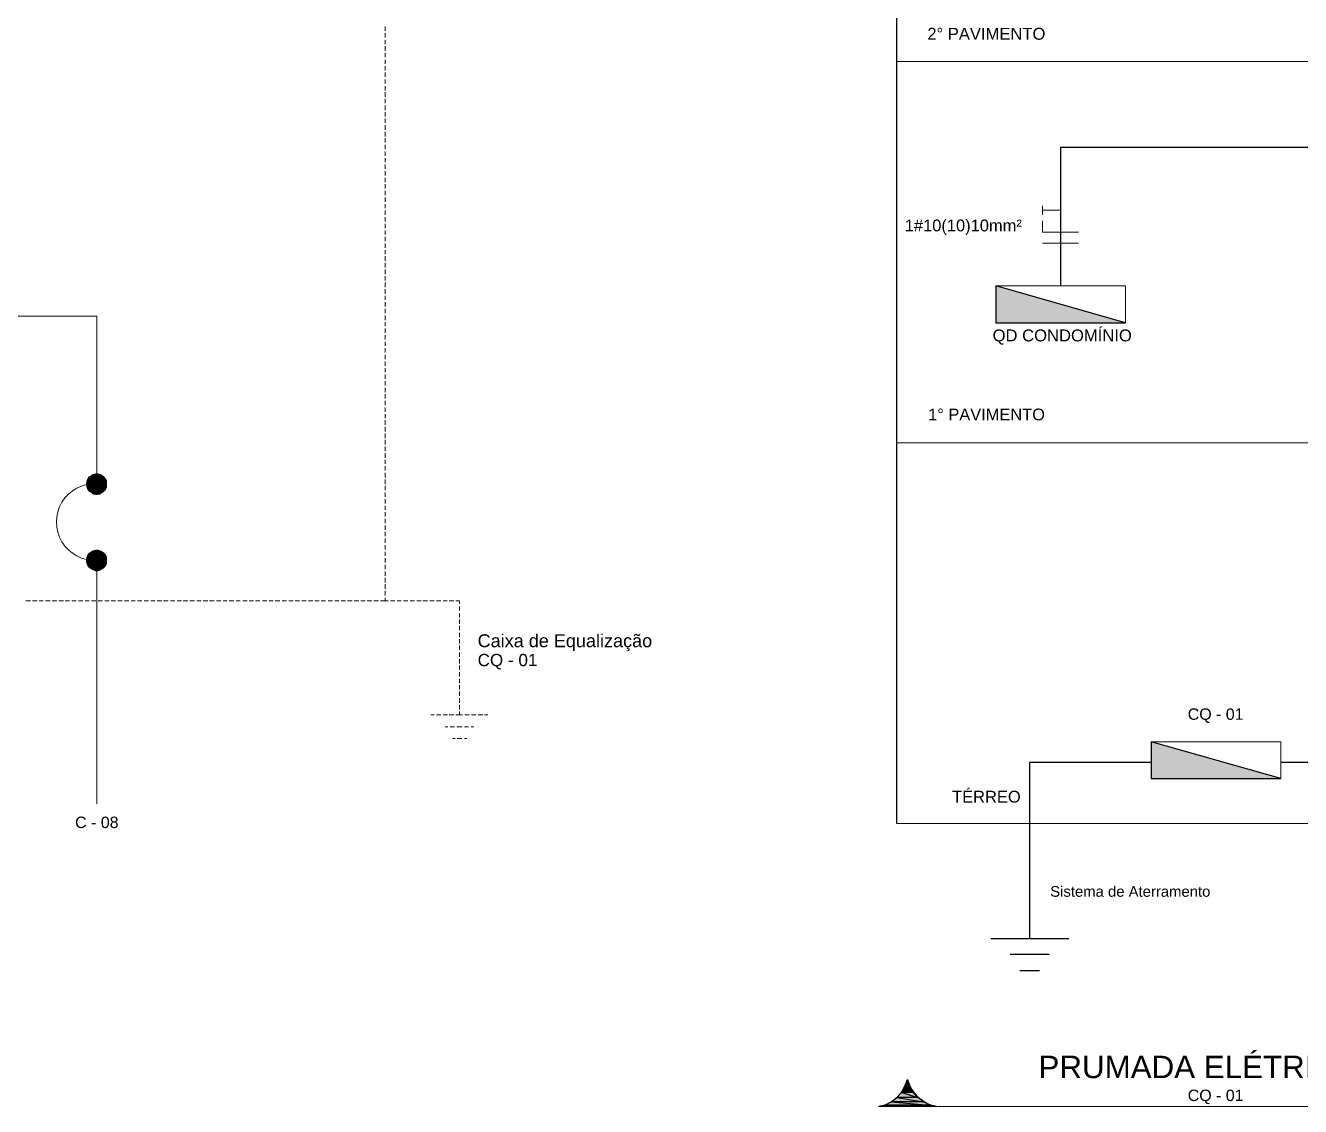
# Model space of a CAD drawing. Header units: millimetres. Extents: x 53 to 176, y -29 to 32.
# Drawn here: x 144.54 to 156.85, y 7.21 to 17.65 of the extents above; entities that cross this region are included whole.
import ezdxf

# ---------------------------------------------------------------- set-up
doc = ezdxf.new("R2010")
doc.units = ezdxf.units.MM
doc.layers.add('13 - Diagrama unifilar', color=7, linetype='Continuous', lineweight=30)
doc.layers.add('14 - Prumada eletrica', color=90, linetype='Continuous', lineweight=30)
doc.styles.add('Arial0', font='arial.ttf', dxfattribs={"height": 3.14658})

msp = doc.modelspace()

# ---------------------------------------------------------------- hatches: boundary and pattern name
at = {"layer": '13 - Diagrama unifilar', "true_color": 0x000007}
h = msp.add_hatch(color=7, dxfattribs=at)
h.paths.add_polyline_path([(145.287, 13.299), (145.178, 13.299), (145.292, 13.291)])
h.paths.add_polyline_path([(145.178, 13.299), (145.292, 13.291), (145.167, 13.291)])
h = msp.add_hatch(color=7, dxfattribs=at)
h.paths.add_polyline_path([(145.276, 13.302), (145.183, 13.302), (145.287, 13.299)])
h.paths.add_polyline_path([(145.183, 13.302), (145.287, 13.299), (145.178, 13.299)])
h = msp.add_hatch(color=7, dxfattribs=at)
h.paths.add_polyline_path([(145.27, 13.308), (145.192, 13.308), (145.276, 13.302)])
h.paths.add_polyline_path([(145.192, 13.308), (145.276, 13.302), (145.183, 13.302)])
h = msp.add_hatch(color=7, dxfattribs=at)
h.paths.add_polyline_path([(145.25, 13.313), (145.208, 13.313), (145.259, 13.308)])
h.paths.add_polyline_path([(145.208, 13.313), (145.259, 13.308), (145.197, 13.308)])
h = msp.add_hatch(color=7, dxfattribs=at)
h.paths.add_polyline_path([(145.242, 13.316), (145.217, 13.316), (145.25, 13.313)])
h.paths.add_polyline_path([(145.217, 13.316), (145.25, 13.313), (145.208, 13.313)])
h = msp.add_hatch(color=7, dxfattribs=at)
h.paths.add_polyline_path([(145.323, 13.238), (145.139, 13.238), (145.326, 13.23)])
h.paths.add_polyline_path([(145.139, 13.238), (145.326, 13.23), (145.133, 13.23)])
h = msp.add_hatch(color=7, dxfattribs=at)
h.paths.add_polyline_path([(145.326, 13.23), (145.133, 13.23), (145.326, 13.218)])
h.paths.add_polyline_path([(145.133, 13.23), (145.326, 13.218), (145.133, 13.218)])
h = msp.add_hatch(color=7, dxfattribs=at)
h.paths.add_polyline_path([(145.326, 13.218), (145.133, 13.218), (145.326, 13.21)])
h.paths.add_polyline_path([(145.133, 13.218), (145.326, 13.21), (145.133, 13.21)])
h = msp.add_hatch(color=7, dxfattribs=at)
h.paths.add_polyline_path([(145.326, 13.21), (145.133, 13.21), (145.323, 13.202)])
h.paths.add_polyline_path([(145.133, 13.21), (145.323, 13.202), (145.139, 13.202)])
h = msp.add_hatch(color=7, dxfattribs=at)
h.paths.add_polyline_path([(145.32, 13.255), (145.141, 13.255), (145.323, 13.249)])
h.paths.add_polyline_path([(145.141, 13.255), (145.323, 13.249), (145.139, 13.249)])
h = msp.add_hatch(color=7, dxfattribs=at)
h.paths.add_polyline_path([(145.323, 13.249), (145.139, 13.249), (145.323, 13.238)])
h.paths.add_polyline_path([(145.139, 13.249), (145.323, 13.238), (145.139, 13.238)])
h = msp.add_hatch(color=7, dxfattribs=at)
h.paths.add_polyline_path([(145.323, 13.202), (145.139, 13.202), (145.323, 13.19)])
h.paths.add_polyline_path([(145.139, 13.202), (145.323, 13.19), (145.139, 13.19)])
h = msp.add_hatch(color=7, dxfattribs=at)
h.paths.add_polyline_path([(145.323, 13.19), (145.139, 13.19), (145.32, 13.185)])
h.paths.add_polyline_path([(145.139, 13.19), (145.32, 13.185), (145.141, 13.185)])
h = msp.add_hatch(color=7, dxfattribs=at)
h.paths.add_polyline_path([(145.317, 13.263), (145.144, 13.263), (145.32, 13.255)])
h.paths.add_polyline_path([(145.144, 13.263), (145.32, 13.255), (145.141, 13.255)])
h = msp.add_hatch(color=7, dxfattribs=at)
h.paths.add_polyline_path([(145.32, 13.185), (145.141, 13.185), (145.317, 13.176)])
h.paths.add_polyline_path([(145.141, 13.185), (145.317, 13.176), (145.144, 13.176)])
h = msp.add_hatch(color=7, dxfattribs=at)
h.paths.add_polyline_path([(145.312, 13.274), (145.147, 13.274), (145.317, 13.263)])
h.paths.add_polyline_path([(145.147, 13.274), (145.317, 13.263), (145.144, 13.263)])
h = msp.add_hatch(color=7, dxfattribs=at)
h.paths.add_polyline_path([(145.317, 13.176), (145.144, 13.176), (145.312, 13.165)])
h.paths.add_polyline_path([(145.144, 13.176), (145.312, 13.165), (145.147, 13.165)])
h = msp.add_hatch(color=7, dxfattribs=at)
h.paths.add_polyline_path([(145.306, 13.28), (145.155, 13.28), (145.312, 13.274)])
h.paths.add_polyline_path([(145.155, 13.28), (145.312, 13.274), (145.147, 13.274)])
h = msp.add_hatch(color=7, dxfattribs=at)
h.paths.add_polyline_path([(145.298, 13.288), (145.161, 13.288), (145.306, 13.28)])
h.paths.add_polyline_path([(145.161, 13.288), (145.306, 13.28), (145.155, 13.28)])
h = msp.add_hatch(color=7, dxfattribs=at)
h.paths.add_polyline_path([(145.292, 13.291), (145.167, 13.291), (145.298, 13.288)])
h.paths.add_polyline_path([(145.167, 13.291), (145.298, 13.288), (145.161, 13.288)])
h = msp.add_hatch(color=7, dxfattribs=at)
h.paths.add_polyline_path([(145.312, 13.165), (145.147, 13.165), (145.306, 13.16)])
h.paths.add_polyline_path([(145.147, 13.165), (145.306, 13.16), (145.155, 13.16)])
h = msp.add_hatch(color=7, dxfattribs=at)
h.paths.add_polyline_path([(145.306, 13.16), (145.155, 13.16), (145.298, 13.151)])
h.paths.add_polyline_path([(145.155, 13.16), (145.298, 13.151), (145.161, 13.151)])
h = msp.add_hatch(color=7, dxfattribs=at)
h.paths.add_polyline_path([(145.298, 13.151), (145.161, 13.151), (145.292, 13.149)])
h.paths.add_polyline_path([(145.161, 13.151), (145.292, 13.149), (145.167, 13.149)])
h = msp.add_hatch(color=7, dxfattribs=at)
h.paths.add_polyline_path([(145.292, 13.149), (145.167, 13.149), (145.287, 13.14)])
h.paths.add_polyline_path([(145.167, 13.149), (145.287, 13.14), (145.178, 13.14)])
h = msp.add_hatch(color=7, dxfattribs=at)
h.paths.add_polyline_path([(145.287, 13.14), (145.178, 13.14), (145.276, 13.137)])
h.paths.add_polyline_path([(145.178, 13.14), (145.276, 13.137), (145.183, 13.137)])
h = msp.add_hatch(color=7, dxfattribs=at)
h.paths.add_polyline_path([(145.276, 13.137), (145.183, 13.137), (145.27, 13.129)])
h.paths.add_polyline_path([(145.183, 13.137), (145.27, 13.129), (145.192, 13.129)])
h = msp.add_hatch(color=7, dxfattribs=at)
h.paths.add_polyline_path([(145.27, 13.129), (145.192, 13.129), (145.259, 13.126)])
h.paths.add_polyline_path([(145.192, 13.129), (145.259, 13.126), (145.197, 13.126)])
h = msp.add_hatch(color=7, dxfattribs=at)
h.paths.add_polyline_path([(145.208, 13.126), (145.217, 13.123), (145.242, 13.123)])
h.paths.add_polyline_path([(145.217, 13.123), (145.242, 13.123), (145.234, 13.123)])
for points in [[(145.208, 13.126), (145.25, 13.126), (145.242, 13.123)], [(145.208, 12.389), (145.25, 12.389), (145.242, 12.386)]]:
    msp.add_hatch(color=7, dxfattribs=at).paths.add_polyline_path(points)
h = msp.add_hatch(color=7, dxfattribs=at)
h.paths.add_polyline_path([(145.287, 12.562), (145.178, 12.562), (145.292, 12.554)])
h.paths.add_polyline_path([(145.178, 12.562), (145.292, 12.554), (145.167, 12.554)])
h = msp.add_hatch(color=7, dxfattribs=at)
h.paths.add_polyline_path([(145.276, 12.565), (145.183, 12.565), (145.287, 12.562)])
h.paths.add_polyline_path([(145.183, 12.565), (145.287, 12.562), (145.178, 12.562)])
h = msp.add_hatch(color=7, dxfattribs=at)
h.paths.add_polyline_path([(145.27, 12.573), (145.192, 12.573), (145.276, 12.565)])
h.paths.add_polyline_path([(145.192, 12.573), (145.276, 12.565), (145.183, 12.565)])
h = msp.add_hatch(color=7, dxfattribs=at)
h.paths.add_polyline_path([(145.25, 12.576), (145.208, 12.576), (145.259, 12.573)])
h.paths.add_polyline_path([(145.208, 12.576), (145.259, 12.573), (145.197, 12.573)])
h = msp.add_hatch(color=7, dxfattribs=at)
h.paths.add_polyline_path([(145.242, 12.579), (145.217, 12.579), (145.25, 12.576)])
h.paths.add_polyline_path([(145.217, 12.579), (145.25, 12.576), (145.208, 12.576)])
h = msp.add_hatch(color=7, dxfattribs=at)
h.paths.add_polyline_path([(145.323, 12.5), (145.139, 12.5), (145.326, 12.495)])
h.paths.add_polyline_path([(145.139, 12.5), (145.326, 12.495), (145.133, 12.495)])
h = msp.add_hatch(color=7, dxfattribs=at)
h.paths.add_polyline_path([(145.326, 12.495), (145.133, 12.495), (145.326, 12.484)])
h.paths.add_polyline_path([(145.133, 12.495), (145.326, 12.484), (145.133, 12.484)])
h = msp.add_hatch(color=7, dxfattribs=at)
h.paths.add_polyline_path([(145.326, 12.484), (145.133, 12.484), (145.326, 12.472)])
h.paths.add_polyline_path([(145.133, 12.484), (145.326, 12.472), (145.133, 12.472)])
h = msp.add_hatch(color=7, dxfattribs=at)
h.paths.add_polyline_path([(145.326, 12.472), (145.133, 12.472), (145.323, 12.464)])
h.paths.add_polyline_path([(145.133, 12.472), (145.323, 12.464), (145.139, 12.464)])
h = msp.add_hatch(color=7, dxfattribs=at)
h.paths.add_polyline_path([(145.32, 12.52), (145.141, 12.52), (145.323, 12.512)])
h.paths.add_polyline_path([(145.141, 12.52), (145.323, 12.512), (145.139, 12.512)])
h = msp.add_hatch(color=7, dxfattribs=at)
h.paths.add_polyline_path([(145.323, 12.512), (145.139, 12.512), (145.323, 12.5)])
h.paths.add_polyline_path([(145.139, 12.512), (145.323, 12.5), (145.139, 12.5)])
h = msp.add_hatch(color=7, dxfattribs=at)
h.paths.add_polyline_path([(145.323, 12.464), (145.139, 12.464), (145.323, 12.456)])
h.paths.add_polyline_path([(145.139, 12.464), (145.323, 12.456), (145.139, 12.456)])
h = msp.add_hatch(color=7, dxfattribs=at)
h.paths.add_polyline_path([(145.323, 12.456), (145.139, 12.456), (145.32, 12.447)])
h.paths.add_polyline_path([(145.139, 12.456), (145.32, 12.447), (145.141, 12.447)])
h = msp.add_hatch(color=7, dxfattribs=at)
h.paths.add_polyline_path([(145.317, 12.526), (145.144, 12.526), (145.32, 12.52)])
h.paths.add_polyline_path([(145.144, 12.526), (145.32, 12.52), (145.141, 12.52)])
h = msp.add_hatch(color=7, dxfattribs=at)
h.paths.add_polyline_path([(145.32, 12.447), (145.141, 12.447), (145.317, 12.439)])
h.paths.add_polyline_path([(145.141, 12.447), (145.317, 12.439), (145.144, 12.439)])
h = msp.add_hatch(color=7, dxfattribs=at)
h.paths.add_polyline_path([(145.312, 12.537), (145.147, 12.537), (145.317, 12.526)])
h.paths.add_polyline_path([(145.147, 12.537), (145.317, 12.526), (145.144, 12.526)])
h = msp.add_hatch(color=7, dxfattribs=at)
h.paths.add_polyline_path([(145.317, 12.439), (145.144, 12.439), (145.312, 12.431)])
h.paths.add_polyline_path([(145.144, 12.439), (145.312, 12.431), (145.147, 12.431)])
h = msp.add_hatch(color=7, dxfattribs=at)
h.paths.add_polyline_path([(145.306, 12.545), (145.155, 12.545), (145.312, 12.537)])
h.paths.add_polyline_path([(145.155, 12.545), (145.312, 12.537), (145.147, 12.537)])
h = msp.add_hatch(color=7, dxfattribs=at)
h.paths.add_polyline_path([(145.298, 12.551), (145.161, 12.551), (145.306, 12.545)])
h.paths.add_polyline_path([(145.161, 12.551), (145.306, 12.545), (145.155, 12.545)])
h = msp.add_hatch(color=7, dxfattribs=at)
h.paths.add_polyline_path([(145.292, 12.554), (145.167, 12.554), (145.298, 12.551)])
h.paths.add_polyline_path([(145.167, 12.554), (145.298, 12.551), (145.161, 12.551)])
h = msp.add_hatch(color=7, dxfattribs=at)
h.paths.add_polyline_path([(145.312, 12.431), (145.147, 12.431), (145.306, 12.422)])
h.paths.add_polyline_path([(145.147, 12.431), (145.306, 12.422), (145.155, 12.422)])
h = msp.add_hatch(color=7, dxfattribs=at)
h.paths.add_polyline_path([(145.306, 12.422), (145.155, 12.422), (145.298, 12.414)])
h.paths.add_polyline_path([(145.155, 12.422), (145.298, 12.414), (145.161, 12.414)])
h = msp.add_hatch(color=7, dxfattribs=at)
h.paths.add_polyline_path([(145.298, 12.414), (145.161, 12.414), (145.292, 12.411)])
h.paths.add_polyline_path([(145.161, 12.414), (145.292, 12.411), (145.167, 12.411)])
h = msp.add_hatch(color=7, dxfattribs=at)
h.paths.add_polyline_path([(145.292, 12.411), (145.167, 12.411), (145.287, 12.405)])
h.paths.add_polyline_path([(145.167, 12.411), (145.287, 12.405), (145.178, 12.405)])
h = msp.add_hatch(color=7, dxfattribs=at)
h.paths.add_polyline_path([(145.287, 12.405), (145.178, 12.405), (145.276, 12.4)])
h.paths.add_polyline_path([(145.178, 12.405), (145.276, 12.4), (145.183, 12.4)])
h = msp.add_hatch(color=7, dxfattribs=at)
h.paths.add_polyline_path([(145.276, 12.4), (145.183, 12.4), (145.27, 12.394)])
h.paths.add_polyline_path([(145.183, 12.4), (145.27, 12.394), (145.192, 12.394)])
h = msp.add_hatch(color=7, dxfattribs=at)
h.paths.add_polyline_path([(145.259, 12.394), (145.197, 12.394), (145.25, 12.389)])
h.paths.add_polyline_path([(145.197, 12.394), (145.25, 12.389), (145.208, 12.389)])
h = msp.add_hatch(color=7, dxfattribs=at)
h.paths.add_polyline_path([(145.208, 12.389), (145.217, 12.386), (145.242, 12.386)])
h.paths.add_polyline_path([(145.217, 12.386), (145.242, 12.386), (145.234, 12.386)])
at = {"layer": '14 - Prumada eletrica'}
for points in [[(153.91, 15.134), (153.91, 14.776), (155.161, 14.776)], [(155.407, 10.733), (155.407, 10.376), (156.659, 10.376)]]:
    msp.add_hatch(color=256, dxfattribs=at).paths.add_polyline_path(points)
at = {"layer": '14 - Prumada eletrica', "true_color": 0x000005}
h = msp.add_hatch(color=5, dxfattribs=at)
h.paths.add_polyline_path([(153.078, 7.407), (153.032, 7.407), (153.114, 7.347)])
h.paths.add_polyline_path([(153.032, 7.407), (153.114, 7.347), (153, 7.347)])
msp.add_hatch(color=5, dxfattribs=at).paths.add_polyline_path([(153.057, 7.473), (153.078, 7.407), (153.032, 7.407)])
h = msp.add_hatch(color=5, dxfattribs=at)
h.paths.add_polyline_path([(153.157, 7.297), (152.953, 7.297), (153.21, 7.257)])
h.paths.add_polyline_path([(152.953, 7.297), (153.21, 7.257), (152.899, 7.257)])
h = msp.add_hatch(color=5, dxfattribs=at)
h.paths.add_polyline_path([(153.114, 7.347), (153, 7.347), (153.157, 7.297)])
h.paths.add_polyline_path([(153, 7.347), (153.157, 7.297), (152.953, 7.297)])
h = msp.add_hatch(color=5, dxfattribs=at)
h.paths.add_polyline_path([(153.272, 7.225), (152.839, 7.225), (153.339, 7.211)])
h.paths.add_polyline_path([(152.839, 7.225), (153.339, 7.211), (152.775, 7.211)])
h = msp.add_hatch(color=5, dxfattribs=at)
h.paths.add_polyline_path([(153.21, 7.257), (152.899, 7.257), (153.272, 7.225)])
h.paths.add_polyline_path([(152.899, 7.257), (153.272, 7.225), (152.839, 7.225)])

# ---------------------------------------------------------------- linework, layer by layer
at = {"layer": '13 - Diagrama unifilar', "color": 6, "linetype": 'Continuous', "lineweight": 9, "true_color": 0x000006}
for points in [[(148.013, 17.593), (148.013, 17.635), (148.013, 17.635)], [(148.013, 17.529), (148.013, 17.571), (148.013, 17.571)], [(148.013, 17.465), (148.013, 17.506), (148.013, 17.506)], [(148.013, 17.403), (148.013, 17.445), (148.013, 17.445)], [(148.013, 17.339), (148.013, 17.381), (148.013, 17.381)], [(148.013, 17.275), (148.013, 17.316), (148.013, 17.316)], [(148.013, 17.213), (148.013, 17.252), (148.013, 17.252)], [(148.013, 17.149), (148.013, 17.194), (148.013, 17.194)], [(148.013, 17.085), (148.013, 17.126), (148.013, 17.126)], [(148.013, 17.02), (148.013, 17.062), (148.013, 17.062)], [(148.013, 16.959), (148.013, 17.004), (148.013, 17.004)], [(148.013, 16.895), (148.013, 16.939), (148.013, 16.939)], [(148.013, 16.83), (148.013, 16.875), (148.013, 16.875)], [(148.013, 16.769), (148.013, 16.811), (148.013, 16.811)], [(148.013, 16.705), (148.013, 16.749), (148.013, 16.749)], [(148.013, 16.64), (148.013, 16.685), (148.013, 16.685)], [(148.013, 16.576), (148.013, 16.621), (148.013, 16.621)], [(148.013, 16.518), (148.013, 16.559), (148.013, 16.559)], [(148.013, 16.453), (148.013, 16.495), (148.013, 16.495)], [(148.013, 16.389), (148.013, 16.431), (148.013, 16.431)], [(148.013, 16.328), (148.013, 16.367), (148.013, 16.367)], [(148.013, 16.263), (148.013, 16.305), (148.013, 16.305)], [(148.013, 16.199), (148.013, 16.241), (148.013, 16.241)], [(148.013, 16.135), (148.013, 16.177), (148.013, 16.177)], [(148.013, 16.073), (148.013, 16.115), (148.013, 16.115)], [(148.013, 16.009), (148.013, 16.051), (148.013, 16.051)], [(148.013, 15.945), (148.013, 15.987), (148.013, 15.987)], [(148.013, 15.883), (148.013, 15.922), (148.013, 15.922)], [(148.013, 15.819), (148.013, 15.861), (148.013, 15.861)], [(148.013, 15.755), (148.013, 15.797), (148.013, 15.797)], [(148.013, 15.691), (148.013, 15.733), (148.013, 15.733)], [(148.013, 15.629), (148.013, 15.668), (148.013, 15.668)], [(148.013, 15.565), (148.013, 15.607), (148.013, 15.607)], [(148.013, 15.501), (148.013, 15.543), (148.013, 15.543)], [(148.013, 15.439), (148.013, 15.478), (148.013, 15.478)], [(148.013, 15.375), (148.013, 15.42), (148.013, 15.42)], [(148.013, 15.311), (148.013, 15.355), (148.013, 15.355)], [(148.013, 15.246), (148.013, 15.291), (148.013, 15.291)], [(148.013, 15.185), (148.013, 15.227), (148.013, 15.227)], [(148.013, 15.121), (148.013, 15.165), (148.013, 15.165)], [(148.013, 15.056), (148.013, 15.101), (148.013, 15.101)], [(148.013, 14.998), (148.013, 15.037), (148.013, 15.037)], [(148.013, 14.934), (148.013, 14.975), (148.013, 14.975)], [(148.013, 14.869), (148.013, 14.911), (148.013, 14.911)], [(148.013, 14.802), (148.013, 14.847), (148.013, 14.847)], [(148.013, 14.744), (148.013, 14.783), (148.013, 14.783)], [(148.013, 14.679), (148.013, 14.721), (148.013, 14.721)], [(148.013, 14.615), (148.013, 14.657), (148.013, 14.657)], [(148.013, 14.554), (148.013, 14.593), (148.013, 14.593)], [(148.013, 14.489), (148.013, 14.531), (148.013, 14.531)], [(148.013, 14.425), (148.013, 14.467), (148.013, 14.467)], [(148.013, 14.361), (148.013, 14.403), (148.013, 14.403)], [(148.013, 14.299), (148.013, 14.339), (148.013, 14.339)], [(148.013, 14.235), (148.013, 14.277), (148.013, 14.277)], [(148.013, 14.171), (148.013, 14.213), (148.013, 14.213)], [(148.013, 14.107), (148.013, 14.149), (148.013, 14.149)], [(148.013, 14.045), (148.013, 14.087), (148.013, 14.087)], [(148.013, 13.981), (148.013, 14.023), (148.013, 14.023)], [(148.013, 13.917), (148.013, 13.959), (148.013, 13.959)], [(148.013, 13.855), (148.013, 13.894), (148.013, 13.894)], [(148.013, 13.791), (148.013, 13.836), (148.013, 13.836)], [(148.013, 13.727), (148.013, 13.771), (148.013, 13.771)], [(148.013, 13.663), (148.013, 13.707), (148.013, 13.707)], [(148.013, 13.601), (148.013, 13.646), (148.013, 13.646)], [(148.013, 13.537), (148.013, 13.582), (148.013, 13.582)], [(148.013, 13.473), (148.013, 13.517), (148.013, 13.517)], [(148.013, 13.414), (148.013, 13.453), (148.013, 13.453)], [(148.013, 13.35), (148.013, 13.392), (148.013, 13.392)], [(148.013, 13.283), (148.013, 13.327), (148.013, 13.327)], [(148.013, 13.218), (148.013, 13.263), (148.013, 13.263)], [(148.013, 13.16), (148.013, 13.202), (148.013, 13.202)], [(148.013, 13.095), (148.013, 13.137), (148.013, 13.137)], [(148.013, 13.031), (148.013, 13.073), (148.013, 13.073)], [(148.013, 12.97), (148.013, 13.009), (148.013, 13.009)], [(148.013, 12.905), (148.013, 12.947), (148.013, 12.947)], [(148.013, 12.841), (148.013, 12.883), (148.013, 12.883)], [(148.013, 12.777), (148.013, 12.819), (148.013, 12.819)], [(148.013, 12.716), (148.013, 12.757), (148.013, 12.757)], [(148.013, 12.651), (148.013, 12.693), (148.013, 12.693)], [(148.013, 12.587), (148.013, 12.629), (148.013, 12.629)], [(148.013, 12.526), (148.013, 12.565), (148.013, 12.565)], [(148.013, 12.461), (148.013, 12.503), (148.013, 12.503)], [(148.013, 12.397), (148.013, 12.439), (148.013, 12.439)], [(148.013, 12.333), (148.013, 12.375), (148.013, 12.375)], [(148.013, 12.271), (148.013, 12.316), (148.013, 12.316)], [(148.013, 12.207), (148.013, 12.252), (148.013, 12.252)], [(148.013, 12.143), (148.013, 12.188), (148.013, 12.188)], [(144.546, 12.093), (144.591, 12.093), (144.591, 12.093)], [(144.611, 12.093), (144.655, 12.093), (144.655, 12.093)], [(144.675, 12.093), (144.714, 12.093), (144.714, 12.093)], [(144.736, 12.093), (144.781, 12.093), (144.781, 12.093)], [(144.801, 12.093), (144.845, 12.093), (144.845, 12.093)], [(144.865, 12.093), (144.91, 12.093), (144.91, 12.093)], [(144.926, 12.093), (144.968, 12.093), (144.968, 12.093)], [(144.991, 12.093), (145.032, 12.093), (145.032, 12.093)], [(145.055, 12.093), (145.097, 12.093), (145.097, 12.093)], [(145.119, 12.093), (145.158, 12.093), (145.158, 12.093)], [(145.181, 12.093), (145.222, 12.093), (145.222, 12.093)], [(145.245, 12.093), (145.287, 12.093), (145.287, 12.093)], [(145.309, 12.093), (145.351, 12.093), (145.351, 12.093)], [(145.37, 12.093), (145.412, 12.093), (145.412, 12.093)], [(145.435, 12.093), (145.477, 12.093), (145.477, 12.093)], [(145.499, 12.093), (145.541, 12.093), (145.541, 12.093)], [(145.563, 12.093), (145.602, 12.093), (145.602, 12.093)], [(145.625, 12.093), (145.667, 12.093), (145.667, 12.093)], [(145.689, 12.093), (145.731, 12.093), (145.731, 12.093)], [(145.753, 12.093), (145.795, 12.093), (145.795, 12.093)], [(145.812, 12.093), (145.857, 12.093), (145.857, 12.093)], [(145.876, 12.093), (145.921, 12.093), (145.921, 12.093)], [(145.943, 12.093), (145.985, 12.093), (145.985, 12.093)], [(146.007, 12.093), (146.047, 12.093), (146.047, 12.093)], [(146.066, 12.093), (146.111, 12.093), (146.111, 12.093)], [(146.13, 12.093), (146.175, 12.093), (146.175, 12.093)], [(146.195, 12.093), (146.239, 12.093), (146.239, 12.093)], [(146.256, 12.093), (146.301, 12.093), (146.301, 12.093)], [(146.32, 12.093), (146.365, 12.093), (146.365, 12.093)], [(146.385, 12.093), (146.429, 12.093), (146.429, 12.093)], [(146.449, 12.093), (146.488, 12.093), (146.488, 12.093)], [(146.51, 12.093), (146.552, 12.093), (146.552, 12.093)], [(146.575, 12.093), (146.616, 12.093), (146.616, 12.093)], [(146.639, 12.093), (146.681, 12.093), (146.681, 12.093)], [(146.7, 12.093), (146.742, 12.093), (146.742, 12.093)], [(146.764, 12.093), (146.806, 12.093), (146.806, 12.093)], [(146.829, 12.093), (146.871, 12.093), (146.871, 12.093)], [(146.893, 12.093), (146.932, 12.093), (146.932, 12.093)], [(146.954, 12.093), (146.996, 12.093), (146.996, 12.093)], [(147.019, 12.093), (147.061, 12.093), (147.061, 12.093)], [(147.083, 12.093), (147.125, 12.093), (147.125, 12.093)], [(147.147, 12.093), (147.186, 12.093), (147.186, 12.093)], [(147.209, 12.093), (147.251, 12.093), (147.251, 12.093)], [(147.273, 12.093), (147.315, 12.093), (147.315, 12.093)], [(147.337, 12.093), (147.376, 12.093), (147.376, 12.093)], [(147.396, 12.093), (147.44, 12.093), (147.44, 12.093)], [(147.463, 12.093), (147.505, 12.093), (147.505, 12.093)], [(147.527, 12.093), (147.569, 12.093), (147.569, 12.093)], [(147.591, 12.093), (147.63, 12.093), (147.63, 12.093)], [(147.65, 12.093), (147.695, 12.093), (147.695, 12.093)], [(147.714, 12.093), (147.759, 12.093), (147.759, 12.093)], [(147.779, 12.093), (147.82, 12.093), (147.82, 12.093)], [(147.84, 12.093), (147.885, 12.093), (147.885, 12.093)], [(147.904, 12.093), (147.949, 12.093), (147.949, 12.093)], [(147.968, 12.093), (148.013, 12.093), (148.013, 12.093)], [(148.013, 12.093), (148.013, 12.121), (148.013, 12.121)], [(148.013, 12.093), (148.044, 12.093), (148.044, 12.093)], [(148.066, 12.093), (148.108, 12.093), (148.108, 12.093)], [(148.13, 12.093), (148.17, 12.093), (148.17, 12.093)], [(148.192, 12.093), (148.234, 12.093), (148.234, 12.093)], [(148.256, 12.093), (148.298, 12.093), (148.298, 12.093)], [(148.32, 12.093), (148.362, 12.093), (148.362, 12.093)], [(148.379, 12.093), (148.424, 12.093), (148.424, 12.093)], [(148.446, 12.093), (148.488, 12.093), (148.488, 12.093)], [(148.51, 12.093), (148.552, 12.093), (148.552, 12.093)], [(148.575, 12.093), (148.614, 12.093), (148.614, 12.093)], [(148.633, 12.093), (148.678, 12.093), (148.678, 12.093)], [(148.698, 12.093), (148.731, 12.093), (148.731, 12.062)], [(148.731, 12.039), (148.731, 11.998), (148.731, 11.998)], [(148.731, 11.975), (148.731, 11.933), (148.731, 11.933)], [(148.731, 11.911), (148.731, 11.872), (148.731, 11.872)], [(148.731, 11.85), (148.731, 11.808), (148.731, 11.808)], [(148.731, 11.785), (148.731, 11.743), (148.731, 11.743)], [(148.731, 11.721), (148.731, 11.679), (148.731, 11.679)], [(148.731, 11.66), (148.731, 11.618), (148.731, 11.618)], [(148.731, 11.595), (148.731, 11.553), (148.731, 11.553)], [(148.731, 11.531), (148.731, 11.489), (148.731, 11.489)], [(148.731, 11.467), (148.731, 11.428), (148.731, 11.428)], [(148.731, 11.405), (148.731, 11.363), (148.731, 11.363)], [(148.731, 11.341), (148.731, 11.299), (148.731, 11.299)], [(148.731, 11.277), (148.731, 11.235), (148.731, 11.235)], [(148.731, 11.218), (148.731, 11.174), (148.731, 11.174)], [(148.731, 11.154), (148.731, 11.109), (148.731, 11.109)], [(148.731, 11.09), (148.731, 11.045), (148.731, 11.045)], [(148.488, 10.992), (148.455, 10.992), (148.455, 10.992)], [(148.552, 10.992), (148.51, 10.992), (148.51, 10.992)], [(148.617, 10.992), (148.575, 10.992), (148.575, 10.992)], [(148.678, 10.992), (148.633, 10.992), (148.633, 10.992)], [(148.762, 10.992), (148.731, 10.992), (148.698, 10.992)], [(148.731, 11.025), (148.731, 10.992), (148.731, 10.992)], [(148.826, 10.992), (148.784, 10.992), (148.784, 10.992)], [(148.893, 10.992), (148.848, 10.992), (148.848, 10.992)], [(148.957, 10.992), (148.913, 10.992), (148.913, 10.992)], [(149.005, 10.992), (148.974, 10.992), (148.974, 10.992)], [(148.619, 10.877), (148.594, 10.877), (148.594, 10.877)], [(148.684, 10.877), (148.642, 10.877), (148.642, 10.877)], [(148.759, 10.877), (148.731, 10.877), (148.706, 10.877)], [(148.82, 10.877), (148.781, 10.877), (148.781, 10.877)], [(148.871, 10.877), (148.843, 10.877), (148.843, 10.877)], [(148.689, 10.763), (148.664, 10.763), (148.664, 10.763)], [(148.756, 10.763), (148.731, 10.763), (148.709, 10.763)], [(148.804, 10.763), (148.779, 10.763), (148.779, 10.763)]]:
    msp.add_lwpolyline(points, dxfattribs=at)
at = {"layer": '13 - Diagrama unifilar', "color": 7, "linetype": 'Continuous', "lineweight": 9, "true_color": 0x000007}
for points in [[(138.144, 14.839), (145.231, 14.839), (145.231, 14.839)], [(145.231, 14.839), (145.231, 13.218), (145.231, 13.218)], [(145.231, 10.134), (145.231, 12.484), (145.231, 12.484)]]:
    msp.add_lwpolyline(points, dxfattribs=at)
at = {"layer": '13 - Diagrama unifilar', "color": 7, "linetype": 'Continuous', "lineweight": -2, "true_color": 0x000007}
for points in [[(145.178, 13.299), (145.292, 13.291), (145.167, 13.291)], [(145.183, 13.302), (145.287, 13.299), (145.178, 13.299)], [(145.287, 13.299), (145.178, 13.299), (145.292, 13.291)], [(145.192, 13.308), (145.276, 13.302), (145.183, 13.302)], [(145.276, 13.302), (145.183, 13.302), (145.287, 13.299)], [(145.197, 13.308), (145.27, 13.308), (145.192, 13.308)], [(145.27, 13.308), (145.192, 13.308), (145.276, 13.302)], [(145.208, 13.313), (145.259, 13.308), (145.197, 13.308)], [(145.259, 13.308), (145.197, 13.308), (145.27, 13.308)], [(145.217, 13.316), (145.25, 13.313), (145.208, 13.313)], [(145.25, 13.313), (145.208, 13.313), (145.259, 13.308)], [(145.234, 13.316), (145.242, 13.316), (145.217, 13.316)], [(145.242, 13.316), (145.217, 13.316), (145.25, 13.313)], [(145.139, 13.238), (145.326, 13.23), (145.133, 13.23)], [(145.326, 13.23), (145.133, 13.23), (145.326, 13.218)], [(145.133, 13.23), (145.326, 13.218), (145.133, 13.218)], [(145.326, 13.218), (145.133, 13.218), (145.326, 13.21)], [(145.133, 13.218), (145.326, 13.21), (145.133, 13.21)], [(145.326, 13.21), (145.133, 13.21), (145.323, 13.202)], [(145.133, 13.21), (145.323, 13.202), (145.139, 13.202)], [(145.141, 13.255), (145.323, 13.249), (145.139, 13.249)], [(145.323, 13.249), (145.139, 13.249), (145.323, 13.238)], [(145.139, 13.249), (145.323, 13.238), (145.139, 13.238)], [(145.323, 13.238), (145.139, 13.238), (145.326, 13.23)], [(145.323, 13.202), (145.139, 13.202), (145.323, 13.19)], [(145.139, 13.202), (145.323, 13.19), (145.139, 13.19)], [(145.323, 13.19), (145.139, 13.19), (145.32, 13.185)], [(145.139, 13.19), (145.32, 13.185), (145.141, 13.185)], [(145.144, 13.263), (145.32, 13.255), (145.141, 13.255)], [(145.32, 13.255), (145.141, 13.255), (145.323, 13.249)], [(145.32, 13.185), (145.141, 13.185), (145.317, 13.176)], [(145.141, 13.185), (145.317, 13.176), (145.144, 13.176)], [(145.147, 13.274), (145.317, 13.263), (145.144, 13.263)], [(145.317, 13.263), (145.144, 13.263), (145.32, 13.255)], [(145.317, 13.176), (145.144, 13.176), (145.312, 13.165)], [(145.144, 13.176), (145.312, 13.165), (145.147, 13.165)], [(145.155, 13.28), (145.312, 13.274), (145.147, 13.274)], [(145.312, 13.274), (145.147, 13.274), (145.317, 13.263)], [(145.161, 13.288), (145.306, 13.28), (145.155, 13.28)], [(145.306, 13.28), (145.155, 13.28), (145.312, 13.274)], [(145.167, 13.291), (145.298, 13.288), (145.161, 13.288)], [(145.298, 13.288), (145.161, 13.288), (145.306, 13.28)], [(145.292, 13.291), (145.167, 13.291), (145.298, 13.288)], [(145.312, 13.165), (145.147, 13.165), (145.306, 13.16)], [(145.147, 13.165), (145.306, 13.16), (145.155, 13.16)], [(145.306, 13.16), (145.155, 13.16), (145.298, 13.151)], [(145.155, 13.16), (145.298, 13.151), (145.161, 13.151)], [(145.298, 13.151), (145.161, 13.151), (145.292, 13.149)], [(145.161, 13.151), (145.292, 13.149), (145.167, 13.149)], [(145.292, 13.149), (145.167, 13.149), (145.287, 13.14)], [(145.167, 13.149), (145.287, 13.14), (145.178, 13.14)], [(145.287, 13.14), (145.178, 13.14), (145.276, 13.137)], [(145.178, 13.14), (145.276, 13.137), (145.183, 13.137)], [(145.276, 13.137), (145.183, 13.137), (145.27, 13.129)], [(145.183, 13.137), (145.27, 13.129), (145.192, 13.129)], [(145.27, 13.129), (145.192, 13.129), (145.259, 13.126)], [(145.192, 13.129), (145.259, 13.126), (145.197, 13.126)], [(145.259, 13.126), (145.197, 13.126), (145.25, 13.126)], [(145.197, 13.126), (145.25, 13.126), (145.208, 13.126)], [(145.208, 13.126), (145.217, 13.123), (145.242, 13.123)], [(145.208, 13.126), (145.25, 13.126), (145.242, 13.123)], [(145.217, 13.123), (145.242, 13.123), (145.234, 13.123)], [(145.178, 12.562), (145.292, 12.554), (145.167, 12.554)], [(145.183, 12.565), (145.287, 12.562), (145.178, 12.562)], [(145.287, 12.562), (145.178, 12.562), (145.292, 12.554)], [(145.192, 12.573), (145.276, 12.565), (145.183, 12.565)], [(145.276, 12.565), (145.183, 12.565), (145.287, 12.562)], [(145.197, 12.573), (145.27, 12.573), (145.192, 12.573)], [(145.27, 12.573), (145.192, 12.573), (145.276, 12.565)], [(145.208, 12.576), (145.259, 12.573), (145.197, 12.573)], [(145.259, 12.573), (145.197, 12.573), (145.27, 12.573)], [(145.217, 12.579), (145.25, 12.576), (145.208, 12.576)], [(145.25, 12.576), (145.208, 12.576), (145.259, 12.573)], [(145.234, 12.579), (145.242, 12.579), (145.217, 12.579)], [(145.242, 12.579), (145.217, 12.579), (145.25, 12.576)], [(145.139, 12.5), (145.326, 12.495), (145.133, 12.495)], [(145.326, 12.495), (145.133, 12.495), (145.326, 12.484)], [(145.133, 12.495), (145.326, 12.484), (145.133, 12.484)], [(145.326, 12.484), (145.133, 12.484), (145.326, 12.472)], [(145.133, 12.484), (145.326, 12.472), (145.133, 12.472)], [(145.326, 12.472), (145.133, 12.472), (145.323, 12.464)], [(145.133, 12.472), (145.323, 12.464), (145.139, 12.464)], [(145.141, 12.52), (145.323, 12.512), (145.139, 12.512)], [(145.323, 12.512), (145.139, 12.512), (145.323, 12.5)], [(145.139, 12.512), (145.323, 12.5), (145.139, 12.5)], [(145.323, 12.5), (145.139, 12.5), (145.326, 12.495)], [(145.323, 12.464), (145.139, 12.464), (145.323, 12.456)], [(145.139, 12.464), (145.323, 12.456), (145.139, 12.456)], [(145.323, 12.456), (145.139, 12.456), (145.32, 12.447)], [(145.139, 12.456), (145.32, 12.447), (145.141, 12.447)], [(145.144, 12.526), (145.32, 12.52), (145.141, 12.52)], [(145.32, 12.52), (145.141, 12.52), (145.323, 12.512)], [(145.32, 12.447), (145.141, 12.447), (145.317, 12.439)], [(145.141, 12.447), (145.317, 12.439), (145.144, 12.439)], [(145.147, 12.537), (145.317, 12.526), (145.144, 12.526)], [(145.317, 12.526), (145.144, 12.526), (145.32, 12.52)], [(145.317, 12.439), (145.144, 12.439), (145.312, 12.431)], [(145.144, 12.439), (145.312, 12.431), (145.147, 12.431)], [(145.155, 12.545), (145.312, 12.537), (145.147, 12.537)], [(145.312, 12.537), (145.147, 12.537), (145.317, 12.526)], [(145.161, 12.551), (145.306, 12.545), (145.155, 12.545)], [(145.306, 12.545), (145.155, 12.545), (145.312, 12.537)], [(145.167, 12.554), (145.298, 12.551), (145.161, 12.551)], [(145.298, 12.551), (145.161, 12.551), (145.306, 12.545)], [(145.292, 12.554), (145.167, 12.554), (145.298, 12.551)], [(145.312, 12.431), (145.147, 12.431), (145.306, 12.422)], [(145.147, 12.431), (145.306, 12.422), (145.155, 12.422)], [(145.306, 12.422), (145.155, 12.422), (145.298, 12.414)], [(145.155, 12.422), (145.298, 12.414), (145.161, 12.414)], [(145.298, 12.414), (145.161, 12.414), (145.292, 12.411)], [(145.161, 12.414), (145.292, 12.411), (145.167, 12.411)], [(145.292, 12.411), (145.167, 12.411), (145.287, 12.405)], [(145.167, 12.411), (145.287, 12.405), (145.178, 12.405)], [(145.287, 12.405), (145.178, 12.405), (145.276, 12.4)], [(145.178, 12.405), (145.276, 12.4), (145.183, 12.4)], [(145.276, 12.4), (145.183, 12.4), (145.27, 12.394)], [(145.183, 12.4), (145.27, 12.394), (145.192, 12.394)], [(145.27, 12.394), (145.192, 12.394), (145.259, 12.394)], [(145.192, 12.394), (145.259, 12.394), (145.197, 12.394)], [(145.259, 12.394), (145.197, 12.394), (145.25, 12.389)], [(145.197, 12.394), (145.25, 12.389), (145.208, 12.389)], [(145.208, 12.389), (145.217, 12.386), (145.242, 12.386)], [(145.208, 12.389), (145.25, 12.389), (145.242, 12.386)], [(145.217, 12.386), (145.242, 12.386), (145.234, 12.386)]]:
    msp.add_lwpolyline(points, close=True, dxfattribs=at)
at = {"layer": '13 - Diagrama unifilar', "color": 7, "linetype": 'Continuous', "lineweight": 9, "true_color": 0x000007}
msp.add_open_spline([(145.231, 13.224), (145.094, 13.23), (144.965, 13.162), (144.893, 13.045), (144.893, 13.045), (144.823, 12.928), (144.823, 12.78), (144.893, 12.662), (144.893, 12.662), (144.965, 12.545), (145.094, 12.475), (145.231, 12.484)], degree=3, knots=[0, 0, 0, 0, 0.083333, 0.083333, 0.083333, 0.083334, 0.166667, 0.166667, 0.166667, 0.166668, 1, 1, 1, 1], dxfattribs=at)
at = {"layer": '14 - Prumada eletrica'}
msp.add_line((152.953, 9.942), (152.953, 28.051), dxfattribs=at)
at = {"layer": '14 - Prumada eletrica', "linetype": 'Continuous', "lineweight": 9}
for points in [[(152.953, 17.297), (171.264, 17.297)], [(152.953, 13.618), (171.293, 13.618)], [(152.953, 9.942), (171.323, 9.942)]]:
    msp.add_lwpolyline(points, dxfattribs=at)
at = {"layer": '14 - Prumada eletrica', "color": 5, "linetype": 'Continuous', "lineweight": 25, "true_color": 0x000005}
for points in [[(161.229, 15.778), (161.229, 16.469), (154.535, 16.469), (154.535, 15.134)], [(154.234, 10.533), (154.234, 8.83), (154.234, 8.83)], [(155.405, 10.533), (154.234, 10.533), (154.234, 10.533)], [(159.544, 10.533), (156.656, 10.533), (156.656, 10.533)], [(154.614, 8.83), (154.234, 8.83), (153.86, 8.83)], [(154.424, 8.677), (154.234, 8.677), (154.048, 8.677)], [(154.332, 8.52), (154.234, 8.52), (154.142, 8.52)]]:
    msp.add_lwpolyline(points, dxfattribs=at)
at = {"layer": '14 - Prumada eletrica', "color": 7, "linetype": 'Continuous', "lineweight": 20, "true_color": 0x000007}
for points in [[(154.361, 15.863), (154.361, 15.906), (154.361, 15.906)], [(154.535, 15.863), (154.361, 15.863), (154.361, 15.82)], [(154.707, 15.652), (154.535, 15.652), (154.361, 15.652), (154.361, 15.762)], [(154.707, 15.544), (154.535, 15.544), (154.361, 15.544)]]:
    msp.add_lwpolyline(points, dxfattribs=at)
at = {"layer": '14 - Prumada eletrica', "linetype": 'Continuous', "lineweight": -2}
for points in [[(153.91, 15.134), (153.91, 14.776), (155.161, 14.776)], [(155.407, 10.733), (155.407, 10.376), (156.659, 10.376)]]:
    msp.add_lwpolyline(points, close=True, dxfattribs=at)
at = {"layer": '14 - Prumada eletrica', "linetype": 'Continuous', "lineweight": 20}
for points in [[(153.91, 14.776), (153.91, 15.134), (153.91, 15.134)], [(153.91, 14.776), (155.161, 14.776), (155.161, 15.134), (153.91, 15.134)], [(155.407, 10.376), (155.407, 10.733), (155.407, 10.733)], [(155.407, 10.376), (156.659, 10.376), (156.659, 10.733), (155.407, 10.733)]]:
    msp.add_lwpolyline(points, dxfattribs=at)
at = {"layer": '14 - Prumada eletrica', "color": 5, "linetype": 'Continuous', "lineweight": -2, "true_color": 0x000005}
for points in [[(153.032, 7.407), (153.114, 7.347), (153, 7.347)], [(153.057, 7.473), (153.078, 7.407), (153.032, 7.407)], [(153.078, 7.407), (153.032, 7.407), (153.114, 7.347)], [(152.953, 7.297), (153.21, 7.257), (152.899, 7.257)], [(153, 7.347), (153.157, 7.297), (152.953, 7.297)], [(153.157, 7.297), (152.953, 7.297), (153.21, 7.257)], [(153.114, 7.347), (153, 7.347), (153.157, 7.297)], [(152.839, 7.225), (153.339, 7.211), (152.775, 7.211)], [(152.899, 7.257), (153.272, 7.225), (152.839, 7.225)], [(153.272, 7.225), (152.839, 7.225), (153.339, 7.211)], [(153.21, 7.257), (152.899, 7.257), (153.272, 7.225)]]:
    msp.add_lwpolyline(points, close=True, dxfattribs=at)
at = {"layer": '14 - Prumada eletrica', "color": 5, "linetype": 'Continuous', "lineweight": 20, "true_color": 0x000005}
msp.add_lwpolyline([(152.775, 7.211), (159.163, 7.211), (159.163, 7.211)], dxfattribs=at)
for points in [[(152.777, 7.213), (152.914, 7.235), (153.023, 7.337), (153.057, 7.473)], [(153.06, 7.473), (153.093, 7.337), (153.203, 7.235), (153.34, 7.213)]]:
    msp.add_open_spline(points, degree=3, dxfattribs=at)

# ---------------------------------------------------------------- texts
at = {"layer": '13 - Diagrama unifilar', "color": 7, "true_color": 0x000007, "style": 'Arial0'}
for s, height, p in [('Caixa de Equalização', 0.12468, (148.907, 11.645)), ('CQ - 01', 0.118, (148.907, 11.462)), ('C - 08', 0.1104, (145.021, 9.899))]:
    msp.add_text(s, height=height, dxfattribs=at).set_placement(p)
at = {"layer": '14 - Prumada eletrica', "color": 7, "true_color": 0x000007, "style": 'Arial0'}
for s, height, p in [('2° PAVIMENTO', 0.11454, (153.248, 17.509)), ('1#10(10)10mm²', 0.11374, (153.03, 15.659)), ('QD CONDOMÍNIO', 0.11473, (153.878, 14.597)), ('1° PAVIMENTO', 0.11328, (153.256, 13.835)), ('CQ - 01', 0.11, (155.762, 10.944)), ('TÉRREO', 0.1138, (153.487, 10.145)), ('Sistema de Aterramento', 0.10265, (154.434, 9.236)), ('PRUMADA ELÉTRICA', 0.21643, (154.321, 7.485)), ('CQ - 01', 0.11, (155.762, 7.264))]:
    msp.add_text(s, height=height, dxfattribs=at).set_placement(p)

doc.saveas('drawing.dxf')
